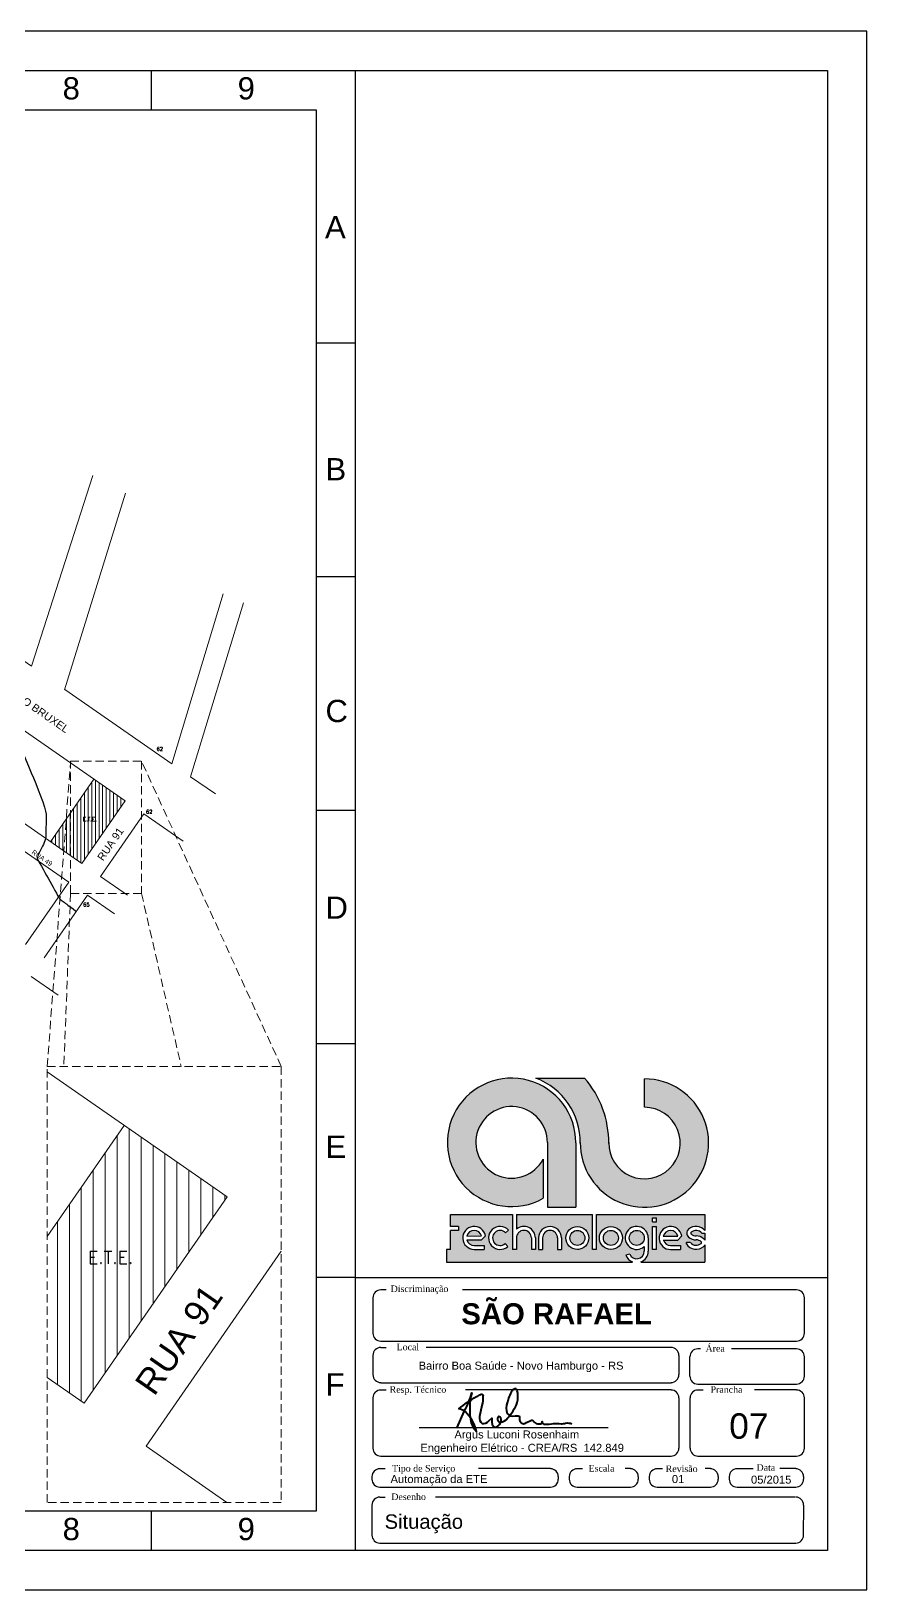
# Model space of a CAD drawing. Header units: millimetres. Extents: x 100 to 1590, y 100 to 694.
# Drawn here: x 621 to 940, y 100 to 694 of the extents above; entities that cross this region are included whole.
import ezdxf

# ---------------------------------------------------------------- set-up
doc = ezdxf.new("R2010")
doc.units = ezdxf.units.MM
doc.linetypes.add('HIDDEN2', pattern=[4.7625, 3.175, -1.5875])
for name, color, linetype, lineweight in [('cota_curva', 7, 'Continuous', 9), ('ETE', 5, 'Continuous', 9), ('NOME-RUAS', 7, 'Continuous', 5), ('QUADRAS', 7, 'Continuous', 5), ('zoom', 2, 'HIDDEN2', 9)]:
    doc.layers.add(name, color=color, linetype=linetype, lineweight=lineweight)
doc.layers.add('Curvas_Mestras', color=32, linetype='Continuous')
doc.layers.add('selo', color=7, linetype='Continuous')
doc.styles.add('1mm', font='romans.shx', dxfattribs={"height": 1})
doc.styles.add('Notes', font='Arial.ttf', dxfattribs={"height": 3})
doc.styles.get("Standard").update_dxf_attribs({"font": 'Arial.ttf'})

msp = doc.modelspace()

# ---------------------------------------------------------------- hatches: boundary and pattern name
at = {"layer": 'ETE', "ltscale": 0.5}
h = msp.add_hatch(dxfattribs=at)
h.set_pattern_fill('ANSI31', color=256, scale=0.435, angle=45, style=0)
h.set_pattern_definition([(90, (-349822.9204, -4868848.4335), (-1.381125, 2e-16), [])])
h.paths.add_polyline_path([(657.17, 400.65), (645.26, 408.92), (628.73, 385.09), (640.64, 376.83)])
h.paths.add_polyline_path([(640.08, 394.76), (646.05, 394.76), (646.05, 392.58), (640.08, 392.58)], flags=24)
h = msp.add_hatch(dxfattribs=at)
h.set_pattern_fill('ANSI31', color=256, scale=1.4355, angle=45, style=0)
h.set_pattern_definition([(90, (-1155888.198, -16068272.2773), (-4.5577125, 8e-16), [])])
h.paths.add_polyline_path([(639.7, 230.26), (659.41, 230.26), (659.41, 223.08), (639.7, 223.08)], flags=24)
h.paths.add_polyline_path([(627.43, 234.67), (627.43, 180.88), (641.55, 171.08), (696.1, 249.71), (656.79, 276.99)])
at = {"layer": 'selo'}
h = msp.add_hatch(color=0, dxfattribs=at)
h.dxf.hatch_style = 1
h.paths.add_polyline_path([(832.33, 294.98), (813.8, 294.98, -0.314958), (830.72, 270.21, 2.411144), (855.21, 294.7), (855.21, 283.86, -2.45129), (841.58, 270.52, 0.182443)])
h.paths.add_polyline_path([(835.35, 243.04), (806.37, 243.04), (806.37, 237.41, -0.642986), (813.63, 234.09), (813.63, 229.71), (812.12, 229.71), (812.12, 234.09, 1), (806.37, 234.09), (806.37, 229.71), (804.86, 229.71), (804.86, 243.04), (781.24, 243.04), (781.24, 238.48), (784.26, 238.48), (784.26, 236.97), (781.23, 236.97), (781.23, 229.71), (779.69, 229.71), (779.69, 224.92), (850.67, 224.92, -0.214084), (848.15, 227.48), (849.6, 227.91, 0.821242), (855.14, 229.01), (855.14, 230.78, -4.60202), (856.65, 234.09), (856.65, 229.01, -0.309238), (853.85, 224.92), (878.25, 224.92), (878.25, 231.45, -0.100697), (877.78, 230.83, -0.45988), (871.2, 231.81), (871.2, 232.32), (872.69, 232.32, 0.427074), (876.81, 232, 0.410877), (876.82, 232.63, 0.186203), (874.92, 233.36, -0.181325), (872.05, 234.44, -0.458616), (872.04, 237.41, -0.41774), (878.25, 236.93), (878.25, 243.04), (836.89, 243.04), (836.89, 229.71), (835.35, 229.71)])
h.paths.add_polyline_path([(834.02, 234.09, -1), (825.25, 234.09, -1)], flags=16)
h.paths.add_polyline_path([(832.51, 234.09, -1), (826.76, 234.09, -1)], flags=0)
h.paths.add_polyline_path([(846.79, 234.09, -1), (838.03, 234.09, -1)], flags=16)
h.paths.add_polyline_path([(845.28, 234.09, -1), (839.54, 234.09, -1)], flags=0)
h.paths.add_polyline_path([(823.59, 234.09), (823.59, 229.71), (822.08, 229.71), (822.08, 234.09, 1), (816.33, 234.09), (816.33, 229.71), (814.82, 229.71), (814.82, 234.09, -1)], flags=16)
h.paths.add_polyline_path([(858.22, 241.69), (859.76, 241.69), (859.76, 240.17), (858.22, 240.17)], flags=16)
h.paths.add_polyline_path([(858.22, 238.48), (859.76, 238.48), (859.76, 229.67), (858.22, 229.67)], flags=16)
h.paths.add_polyline_path([(869.47, 234.88), (867.94, 233.3), (862.39, 233.3, 0.338023), (865.17, 231.18), (868.91, 231.18), (868.91, 229.67), (865.17, 229.67, -2.123663)], flags=16)
h.paths.add_polyline_path([(862.38, 234.78, -0.767778), (867.94, 234.81)], flags=0)
h.paths.add_polyline_path([(803.38, 237.05), (802.27, 236.02, 2.414214), (802.1, 231.96), (803.12, 230.85, -2.414214)], flags=16)
h.paths.add_polyline_path([(794.59, 234.92), (793.05, 233.34), (787.51, 233.34, 0.338023), (790.28, 231.22), (794.03, 231.22), (794.03, 229.71), (790.28, 229.71, -2.123663)], flags=16)
h.paths.add_polyline_path([(793.05, 234.85), (787.5, 234.82, -0.767778)], flags=0)
h.paths.add_polyline_path([(826.76, 234.09, 1), (832.51, 234.09, 1)], flags=0)
h.paths.add_polyline_path([(845.28, 234.09, 1), (839.54, 234.09, 1)], flags=0)
h.paths.add_polyline_path([(849.39, 234.09, 1), (855.14, 234.09, 1)], flags=17)
h.paths.add_polyline_path([(867.94, 234.81, 0.767778), (862.38, 234.78)], flags=0)
h.paths.add_polyline_path([(874.9, 234.87, -0.181325), (877.77, 233.8, -0.101013), (878.25, 233.18), (878.25, 235.92), (877.13, 235.92, 0.427074), (873.01, 236.24, 0.410877), (873, 235.61, 0.186203)], flags=17)
h.paths.add_polyline_path([(793.05, 234.85, 0.767778), (787.5, 234.82)], flags=0)
h = msp.add_hatch(color=0, dxfattribs=at)
h.dxf.hatch_style = 1
h.paths.add_polyline_path([(816.57, 249.21), (816.57, 264.06, -8.182778), (818.19, 270.43), (818.19, 245.77), (829, 245.77), (829, 270.37, 3.718524)])
h = msp.add_hatch(color=0, dxfattribs=at)
h.dxf.hatch_style = 1
h.paths.add_polyline_path([(787.5, 234.82), (793.05, 234.85, 0.767778)])
h.paths.add_polyline_path([(826.76, 234.09, 1), (832.51, 234.09, 1)])
h.paths.add_polyline_path([(839.54, 234.09, 1), (845.28, 234.09, 1)])
h.paths.add_polyline_path([(862.38, 234.78), (867.94, 234.81, 0.767778)])

# ---------------------------------------------------------------- linework, layer by layer
for p, q in [((667.22, 664), (667.22, 679)), ((745, 115), (745, 679)), ((745, 575), (730, 575)), ((745, 486), (730, 486)), ((745, 397), (730, 397)), ((745, 308), (730, 308)), ((745, 219), (730, 219)), ((667.22, 115), (667.22, 130))]:
    msp.add_line(p, q)
for points in [[(100, 100), (940, 100), (940, 693.94), (100, 693.94)], [(150, 679), (925, 679), (925, 115), (150, 115)], [(165, 664), (730, 664), (730, 130), (165, 130)]]:
    msp.add_lwpolyline(points, close=True)
at = {"layer": 'Curvas_Mestras'}
msp.add_open_spline([(617.43, 454.26), (613.18, 449.95), (610.7, 447.11), (608.57, 443.15), (605.17, 440.53), (606.69, 435.83), (605.96, 431.14), (609.22, 429.12), (612.49, 427.09), (615.75, 425.07), (619.52, 415.91), (623.28, 406.76), (627.05, 397.61), (627.02, 393.65), (626.99, 389.69), (626.96, 385.73), (625.78, 383.49), (624.61, 381.26), (623.44, 379.02), (623.88, 378.23), (626.36, 373.76), (629.28, 368.5), (631.76, 364.03), (632.2, 363.24), (632.36, 363.12), (633.28, 362.47), (634.35, 361.69), (635.27, 361.03), (638.43, 358.66)], degree=3, knots=[0, 0, 0, 0, 1, 1, 2, 2, 3, 3, 4, 4, 5, 5, 6, 6, 7, 7, 8, 8, 9, 9, 10, 10, 11, 11, 12, 12, 13, 14, 14, 14, 14], dxfattribs=at)
at = {"layer": 'QUADRAS'}
for p, q in [((644.89, 524.67), (621.43, 451.92)), ((634.11, 442.98), (657.36, 517.83)), ((532.88, 513.35), (621.43, 451.92)), ((694.61, 479.55), (674.95, 414.79)), ((682.08, 409.84), (702.37, 476.12)), ((570.08, 461.07), (657.17, 400.65)), ((634.15, 443.09), (674.95, 414.79)), ((560.84, 432.19), (640.64, 376.83)), ((558.06, 423.52), (635.68, 369.68)), ((682.08, 409.84), (691.58, 403.26)), ((645.26, 408.92), (628.73, 385.09)), ((657.17, 400.65), (640.64, 376.83)), ((657.17, 400.65), (640.64, 376.83)), ((664.32, 395.7), (647.79, 371.87)), ((664.32, 395.7), (679.36, 385.26)), ((635.68, 369.68), (619.15, 345.85)), ((635.68, 369.68), (619.15, 345.85)), ((647.79, 371.87), (658.06, 364.74)), ((642.83, 364.72), (626.3, 340.89)), ((642.83, 364.72), (653.1, 357.59)), ((621.34, 333.74), (631.62, 326.61)), ((627.43, 297.35), (696.1, 249.71)), ((656.79, 276.99), (627.43, 234.67)), ((696.1, 249.71), (641.55, 171.08)), ((696.1, 249.71), (641.55, 171.08)), ((716.71, 229.05), (665.14, 154.72)), ((627.43, 180.88), (641.55, 171.08)), ((665.14, 154.72), (696, 133.31))]:
    msp.add_line(p, q, dxfattribs=at)
at = {"layer": 'selo', "color": 0}
for p, q in [((813.8, 294.98), (832.33, 294.98)), ((855.21, 283.86), (855.21, 294.7)), ((818.19, 270.43), (818.19, 245.77)), ((829, 270.37), (829, 245.77)), ((816.57, 264.06), (816.57, 249.21)), ((818.19, 245.77), (829, 245.77)), ((781.24, 238.48), (781.24, 243.04)), ((781.24, 243.04), (804.86, 243.04)), ((784.26, 238.48), (781.24, 238.48)), ((784.26, 238.48), (784.26, 236.97)), ((804.86, 243.04), (804.86, 229.71)), ((806.37, 243.04), (806.37, 237.41)), ((806.37, 243.04), (835.35, 243.04)), ((835.35, 229.71), (835.35, 243.04)), ((836.89, 243.04), (878.25, 243.04)), ((836.89, 229.71), (836.89, 243.01)), ((858.22, 240.17), (858.22, 241.69)), ((858.22, 241.69), (859.76, 241.69)), ((858.22, 240.17), (859.76, 240.17)), ((858.22, 229.67), (858.22, 238.48)), ((858.22, 238.48), (859.76, 238.48)), ((859.76, 240.17), (859.76, 241.69)), ((859.76, 229.67), (859.76, 238.48)), ((878.25, 243.04), (878.25, 236.93)), ((781.23, 229.71), (781.23, 236.97)), ((784.26, 236.97), (781.23, 236.97)), ((787.5, 234.82), (793.05, 234.85)), ((787.51, 233.34), (793.05, 233.34)), ((793.05, 233.34), (794.59, 234.92)), ((802.1, 231.96), (803.12, 230.85)), ((802.27, 236.02), (803.38, 237.05)), ((806.37, 234.09), (806.37, 229.71)), ((812.12, 234.09), (812.12, 229.71)), ((813.63, 234.09), (813.63, 229.71)), ((814.82, 234.09), (814.82, 229.71)), ((816.33, 234.09), (816.33, 229.71)), ((822.08, 234.09), (822.08, 229.71)), ((823.59, 234.09), (823.59, 229.71)), ((856.65, 234.09), (856.65, 229.01)), ((862.38, 234.78), (867.94, 234.81)), ((862.39, 233.3), (867.94, 233.3)), ((867.94, 233.3), (869.47, 234.88)), ((872.69, 232.32), (871.2, 232.32)), ((871.2, 231.81), (871.2, 232.32)), ((877.13, 235.92), (878.25, 235.92)), ((878.25, 235.92), (878.25, 233.18)), ((781.23, 229.71), (779.69, 229.71)), ((779.69, 229.71), (779.69, 224.92)), ((790.28, 231.22), (794.03, 231.22)), ((790.28, 229.71), (794.03, 229.71)), ((794.03, 231.22), (794.03, 229.71)), ((806.37, 229.71), (804.86, 229.71)), ((813.63, 229.71), (812.12, 229.71)), ((814.82, 229.71), (816.33, 229.71)), ((822.08, 229.71), (823.59, 229.71)), ((830.17, 229.74), (829.63, 229.71)), ((836.89, 229.71), (835.35, 229.71)), ((849.6, 227.91), (848.15, 227.48)), ((855.14, 230.78), (855.14, 229.01)), ((859.76, 229.67), (858.22, 229.67)), ((865.17, 231.18), (868.91, 231.18)), ((865.17, 229.67), (868.91, 229.67)), ((868.91, 231.18), (868.91, 229.67)), ((878.25, 231.45), (878.25, 224.92)), ((779.69, 224.92), (850.67, 224.92)), ((853.85, 224.92), (878.25, 224.92)), ((745, 219), (925, 219)), ((756.69, 214.33), (754.66, 214.33)), ((913.21, 214.33), (785.84, 214.33)), ((751.61, 211.28), (751.61, 197.78)), ((916.26, 197.78), (916.26, 211.28)), ((754.66, 194.73), (913.21, 194.73)), ((754.66, 192.4), (756.69, 192.4)), ((865.35, 192.4), (771.93, 192.4)), ((876.56, 191.84), (875.51, 191.84)), ((913.21, 191.84), (888.36, 191.84)), ((751.61, 189.35), (751.61, 181.99)), ((868.39, 181.99), (868.39, 189.35)), ((872.46, 181.43), (872.46, 188.79)), ((916.26, 181.43), (916.26, 188.79)), ((754.66, 178.94), (865.35, 178.94)), ((875.51, 178.39), (913.21, 178.39)), ((751.61, 173.14), (751.61, 153.98)), ((754.66, 176.19), (756.69, 176.19)), ((865.35, 176.19), (787, 176.19)), ((868.39, 153.98), (868.39, 173.14)), ((872.55, 173.14), (872.55, 153.98)), ((875.6, 176.19), (877.63, 176.19)), ((913.21, 176.19), (897.13, 176.19)), ((916.26, 153.98), (916.26, 173.14)), ((769.31, 161.86), (841.3, 161.86)), ((754.66, 150.93), (865.35, 150.93)), ((875.6, 150.93), (913.21, 150.93)), ((751.26, 143.15), (751.26, 142.13)), ((754.31, 146.2), (756.34, 146.2)), ((819.36, 146.2), (791.92, 146.2)), ((822.41, 142.13), (822.41, 143.15)), ((826.47, 143.15), (826.47, 142.13)), ((829.52, 146.2), (831.56, 146.2)), ((849.85, 146.2), (847.82, 146.2)), ((852.9, 142.13), (852.9, 143.15)), ((856.97, 143.15), (856.97, 142.13)), ((860.01, 146.2), (862.05, 146.2)), ((880.34, 146.2), (878.31, 146.2)), ((883.39, 142.13), (883.39, 143.15)), ((887.46, 143.15), (887.46, 142.13)), ((890.51, 146.2), (896.7, 146.2)), ((912.87, 146.2), (906.79, 146.2)), ((915.92, 142.13), (915.92, 143.15)), ((754.31, 139.08), (819.36, 139.08)), ((829.52, 139.08), (849.85, 139.08)), ((860.01, 139.08), (880.34, 139.08)), ((890.51, 139.08), (912.87, 139.08)), ((751.26, 132.31), (751.26, 120.82)), ((754.31, 135.36), (756.34, 135.36)), ((912.72, 135.31), (775.47, 135.36)), ((915.89, 120.81), (915.94, 132.31)), ((754.31, 117.82), (912.89, 117.82))]:
    msp.add_line(p, q, dxfattribs=at)
msp.add_lwpolyline([(745, 115), (745, 219), (925, 219), (925, 115)], close=True, dxfattribs=at)
at = {"layer": 'selo', "color": 0, "linetype": 'Continuous', "lineweight": 40, "transparency": 33554687}
msp.add_lwpolyline([(783.71, 161.57), (786.63, 168.22, 0.05993), (789.33, 175.04, 0.114734), (789.08, 163.67, 0.105575), (791.11, 160.29, 0.152792), (787.63, 167.08, 0.174248), (784.39, 169.03, -0.042414), (791.18, 173.62, 0.031525), (792.89, 174.61, -0.590951), (793.63, 173.83, -0.072), (793.17, 170.24), (792.28, 166.01, 0.292783), (793.28, 163.42, 0.292783), (795.87, 164.34), (797.01, 165.37, 0.084237), (797.12, 163.21, 0.426622), (798.79, 162.03, 0.240648), (800.53, 164.41, 0.382176), (799.64, 166.16, 0.493606), (799.64, 163.99, 0.220907), (802.42, 164.77, 0.080728), (806.4, 170.45, 0.11357), (806.91, 174.35, 0.101958), (806.48, 176.38, 0.356196), (805.74, 176.66, 0.192525), (804.76, 175.82, 0.098877), (802.91, 171.31, 0.195151), (802.81, 167.22, 0.246302), (805.86, 166.26, -0.124424), (807.06, 166.31, -0.323775), (807.56, 165.76, 0.115641), (807.71, 164.34, 0.432756), (809.7, 163.42, -0.031443), (811.86, 164.54, -0.343208), (812.82, 164.33, 0.248336), (814.47, 163.28), (815.44, 163.24, 0.553873), (816.15, 164.19, 0.474188), (817.24, 163.13, 0.048993), (820.55, 163.35, -0.070964), (823.46, 163.31, 0.086771), (825.09, 163.52, -0.151332), (827.53, 163.24)], format="xyb", dxfattribs=at)
at = {"layer": 'selo', "color": 0}
for centre, radius in [((829.63, 234.09), 4.38), ((842.41, 234.09), 4.38), ((829.63, 234.09), 2.87), ((842.41, 234.09), 2.87), ((852.26, 234.09), 2.87)]:
    msp.add_circle(centre, radius, dxfattribs=at)
for centre, radius, start, end in [((804.54, 270.51), 24.47, 359.67995, 299.47158), ((804.56, 270.5), 26.17, 359.37989, 69.30885), ((855.19, 270.24), 24.47, 179.36588, 89.95278), ((804.56, 270.5), 37.02, 359.35419, 41.3911), ((804.55, 270.5), 13.64, 359.69791, 331.82812), ((855.21, 270.23), 13.63, 178.81377, 90), ((790.28, 234.09), 4.38, 10.86006, 270), ((800.16, 234.08), 4.38, 42.62208, 312.62208), ((809.24, 234.09), 4.38, 0, 130.96179), ((819.2, 234.09), 4.38, 0, 180), ((852.26, 234.09), 4.38, 0, 310.96179), ((865.17, 234.05), 4.38, 10.86006, 270), ((874.91, 234.1), 4.38, 40.22623, 130.91522), ((790.28, 234.09), 2.87, 15.26166, 165.32676), ((790.28, 234.09), 2.87, 195.29423, 270), ((800.16, 234.08), 2.87, 42.62208, 312.62208), ((809.24, 234.09), 2.87, 0, 180), ((819.2, 234.09), 2.87, 0, 180), ((865.17, 234.05), 2.87, 15.26166, 165.32676), ((865.17, 234.05), 2.87, 195.29423, 270), ((874.91, 234.14), 4.38, 212.12828, 310.91522), ((873.33, 235.92), 1.96, 130.76197, 229.30976), ((874.91, 237.73), 4.37, 229.01082, 270.04177), ((874.91, 234.13), 2.86, 219.28503, 311.78937), ((873.33, 235.92), 0.45, 127.13552, 232.25915), ((874.9, 237.7), 2.82, 227.77573, 270.15365), ((874.91, 234.11), 2.86, 39.28503, 131.78937), ((874.91, 230.51), 4.37, 49.01082, 90.04177), ((874.92, 230.54), 2.82, 47.77573, 90.15365), ((876.49, 232.32), 0.45, 307.13552, 52.25915), ((876.49, 232.32), 1.96, 26.23751, 49.30976), ((852.26, 229.01), 4.38, 200.39961, 248.7344), ((852.26, 229.01), 2.87, 202.42288, 0), ((852.26, 229.01), 4.38, 291.2656, 0), ((876.49, 232.32), 1.96, 310.76197, 333.76249), ((754.66, 211.28), 3, 90, 180), ((913.21, 211.28), 3, 0, 90), ((754.66, 197.78), 3, 180, 270), ((913.21, 197.78), 3, 270, 0), ((754.66, 189.35), 3, 90, 180), ((865.35, 189.35), 3, 0, 90), ((875.51, 188.79), 3, 90, 180), ((913.21, 188.79), 3, 0, 90), ((754.66, 181.99), 3, 180, 270), ((865.35, 181.99), 3, 270, 0), ((875.51, 181.43), 3, 180, 270), ((913.21, 181.43), 3, 270, 0), ((754.66, 173.14), 3, 90, 180), ((865.35, 173.14), 3, 0, 90), ((875.6, 173.14), 3, 90, 180), ((913.21, 173.14), 3, 0, 90), ((754.66, 153.98), 3, 180, 270), ((865.35, 153.98), 3, 270, 0), ((875.6, 153.98), 3, 180, 270), ((913.21, 153.98), 3, 270, 0), ((754.31, 143.15), 3, 90, 180), ((819.36, 143.15), 3, 0, 90), ((829.52, 143.15), 3, 90, 180), ((849.85, 143.15), 3, 0, 90), ((860.01, 143.15), 3, 90, 180), ((880.34, 143.15), 3, 0, 90), ((890.51, 143.15), 3, 90, 180), ((912.87, 143.15), 3, 0, 90), ((754.31, 142.13), 3, 180, 270), ((819.36, 142.13), 3, 270, 0), ((829.52, 142.13), 3, 180, 270), ((849.85, 142.13), 3, 270, 0), ((860.01, 142.13), 3, 180, 270), ((880.34, 142.13), 3, 270, 0), ((890.51, 142.13), 3, 180, 270), ((912.87, 142.13), 3, 270, 0), ((754.31, 132.31), 3, 90, 180), ((912.89, 132.31), 3, 0, 90), ((754.31, 120.82), 3, 180, 270), ((912.89, 120.82), 3, 270, 0)]:
    msp.add_arc(centre, radius, start, end, dxfattribs=at)
at = {"layer": 'zoom', "color": 2}
for p, q in [((627.43, 299.39), (636.36, 415.09)), ((716.71, 299.39), (663.42, 415.71)), ((636.36, 365.38), (633.82, 299.39)), ((663.42, 365.38), (678.57, 299.39))]:
    msp.add_line(p, q, dxfattribs=at)
for points in [[(636.36, 415.71), (663.42, 415.71), (663.42, 365.38), (636.36, 365.38)], [(627.43, 299.39), (716.71, 299.39), (716.71, 133.31), (627.43, 133.31)]]:
    msp.add_lwpolyline(points, close=True, dxfattribs=at)

# ---------------------------------------------------------------- texts
at = {"style": 'Notes'}
for s, p in [('8', (633.34, 667.93)), ('9', (700.07, 667.93)), ('A', (733.39, 615.03)), ('B', (733.57, 522.79)), ('C', (733.57, 430.66)), ('D', (733.57, 355.71)), ('E', (733.57, 264.61)), ('F', (733.57, 174.01)), ('8', (633.34, 118.93)), ('9', (700.07, 118.93))]:
    msp.add_text(s, height=8.48, dxfattribs=at).set_placement(p)
at = {"layer": 'cota_curva', "style": '1mm'}
for s, p in [('62', (669.16, 419.7)), ('62', (665.12, 395.8)), ('65', (641.16, 360.38))]:
    msp.add_text(s, height=1.45, dxfattribs=at).set_placement(p)
at = {"layer": 'ETE', "ltscale": 0.5, "attachment_point": 1, "style": '1mm'}
for insert, char_height, width in [((641.1, 394.4), 1.45, 8.9015), ((643.07, 229.07), 4.785, 29.375)]:
    msp.add_mtext('E.T.E.', dxfattribs=dict(at, insert=insert, char_height=char_height, width=width))
at = {"layer": 'NOME-RUAS', "attachment_point": 5}
for s, insert, char_height, rotation in [('RUA  ANTONIO TARCISIO BRUXEL', (607.85, 446.54), 2.9, 325.2509), ('RUA 91', (651.59, 384.18), 2.9, 55.2509), ('RUA 49', (625.51, 378.89), 1.812, 325.2509), ('RUA 91', (677.7, 195.34), 9.57, 55.2509)]:
    msp.add_mtext(s, dxfattribs=dict(at, insert=insert, char_height=char_height, rotation=rotation))
at = {"layer": 'selo', "color": 0, "attachment_point": 1}
for s, insert, char_height, width in [('\\FTIMES.TTF;Discriminação', (758.42, 215.97), 2.5, 101.64), ('\\FTIMES.TTF;Local', (760.69, 193.8), 2.5, 81.312), ('\\FTIMES.TTF;Área', (878.5, 193.24), 2.5, 81.312), ('\\FTIMES.TTF;Resp. Técnico', (758.04, 177.58), 2.5, 101.64), ('\\FTIMES.TTF;Prancha', (880.4, 177.58), 2.5, 101.64), ('07', (887.5, 167.25), 9.667, 225.5527), ('Automação da ETE', (758.38, 143.74), 3.0492, 71.148), ('\\FTIMES.TTF;Tipo de Serviço', (758.94, 147.56), 2.5, 101.64), ('\\FTIMES.TTF;Escala', (833.89, 147.56), 2.5, 40.656), ('{\\Ftimes.ttf|c0;Revisão}', (863.3, 147.37), 2.5, 101.64), ('01', (865.66, 143.74), 3.049, 71.148), ('05/2015', (895.83, 143.51), 3.049, 71.148), ('\\FTIMES.TTF;Data', (897.92, 147.87), 2.5, 40.656), ('{\\Ftimes.ttf|c0;Desenho}', (758.66, 136.72), 2.5, 101.64), ('Situação', (756.12, 128.75), 5.5, 331.5847)]:
    msp.add_mtext(s, dxfattribs=dict(at, insert=insert, char_height=char_height, width=width))
for s, insert, char_height in [('{\\fArial|b1|i0|c0|p34;SÃO RAFAEL}', (785.37, 209.19), 8), ('Bairro Boa Saúde - Novo Hamburgo - RS', (769.1, 186.95), 3.0492), ('           Argus Luconi Rosenhaim\\PEngenheiro Elétrico - CREA/RS  142.849', (769.72, 160.73), 3.0492)]:
    msp.add_mtext(s, dxfattribs=dict(at, insert=insert, char_height=char_height))

doc.saveas('drawing.dxf')
